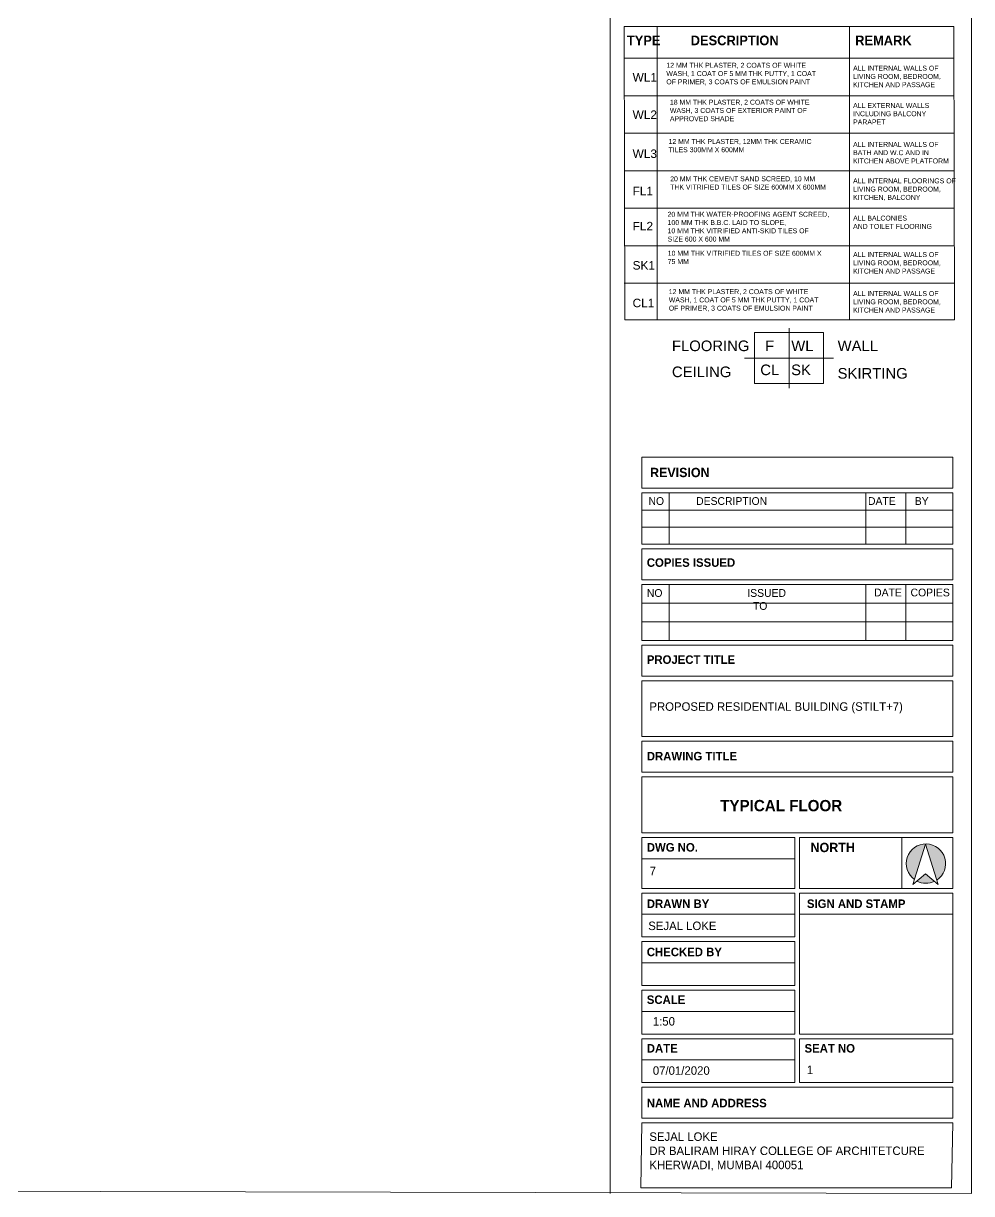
# Model space of a CAD drawing. Header units: millimetres. Extents: x -1932176 to 78768, y -1967 to 1266654.
# Drawn here: x -1856142 to -1839402, y 1113100 to 1133764 of the extents above; entities that cross this region are included whole.
import ezdxf

# ---------------------------------------------------------------- set-up
doc = ezdxf.new("R2010")
doc.units = ezdxf.units.MM
doc.layers.add('SHEET', color=7, linetype='Continuous', lineweight=13)
doc.styles.add('20 scale', font='ARIALN.TTF', dxfattribs={"height": 0.2})
doc.styles.get("Standard").update_dxf_attribs({"font": 'arial.ttf'})

msp = doc.modelspace()

# ---------------------------------------------------------------- hatches: boundary and pattern name
at = {"layer": 'SHEET', "linetype": 'ByBlock', "lineweight": 20, "transparency": 33554687}
h = msp.add_hatch(color=0, dxfattribs=at)
h.dxf.hatch_style = 1
h.paths.add_polyline_path([(-1840216.15006, 1119271.22923), (-1840018.49154, 1118635.65466, 3.231701641), (-1840410.9728, 1118644.77314)])
h.paths.add_polyline_path([(-1840216.15006, 1118747.73841), (-1840367.83592, 1118618.29444, 0.2347967333), (-1840058.51694, 1118613.21923)])

# ---------------------------------------------------------------- linework, layer by layer
at = {"layer": 'SHEET'}
for p, q in [((-1845781.91562, 1143337.47754), (-1845781.91562, 1113099.80802)), ((-1842625.38353, 1128383.28599), (-1842625.38353, 1127321.97833)), ((-1843411.33933, 1127852.63216), (-1841839.42773, 1127852.63216))]:
    msp.add_line(p, q, dxfattribs=at)
at = {"layer": 'SHEET', "color": 0, "linetype": 'ByBlock', "lineweight": 20, "transparency": 16777216}
for p, q in [((-1844952.26512, 1133707.89408), (-1844952.26512, 1128529.32088)), ((-1841559.07427, 1133707.89408), (-1841559.07427, 1128529.32088)), ((-1845537.13559, 1133147.87819), (-1839713.49815, 1133147.87819)), ((-1845537.13559, 1132485.87819), (-1839713.49815, 1132485.87819)), ((-1845537.13559, 1131823.87819), (-1839713.49815, 1131823.87819)), ((-1845537.13559, 1131161.87819), (-1839713.49815, 1131161.87819)), ((-1845537.13559, 1130499.87819), (-1839713.49815, 1130499.87819)), ((-1845537.13559, 1129837.87819), (-1839713.49815, 1129837.87819)), ((-1845537.13559, 1129175.87819), (-1839713.49815, 1129175.87819))]:
    msp.add_line(p, q, dxfattribs=at)
at = {"layer": 'SHEET', "color": 18, "linetype": 'Continuous', "lineweight": 9, "ltscale": 2.5, "true_color": 0x000000}
for p, q in [((-1839735.78357, 1126102.56062), (-1839735.78357, 1125566.40714)), ((-1839735.78357, 1125553.85508), (-1839735.78357, 1126102.56062)), ((-1845222.83901, 1125471.54925), (-1839735.78357, 1125471.54925)), ((-1845222.83901, 1125471.54925), (-1845222.83901, 1124568.03338)), ((-1844743.93313, 1125471.54925), (-1844743.93313, 1124568.03338)), ((-1841267.27112, 1125471.54925), (-1841267.27112, 1124568.03338)), ((-1840563.65051, 1125471.54925), (-1840563.65051, 1124568.03338)), ((-1839735.78357, 1125471.54925), (-1839735.78357, 1124568.03338)), ((-1845222.83901, 1125170.37729), (-1839735.78357, 1125170.37729)), ((-1845222.83901, 1124869.20534), (-1839735.78357, 1124869.20534)), ((-1839735.78357, 1124568.03338), (-1845222.83901, 1124568.03338)), ((-1839735.78357, 1124485.72755), (-1839735.78357, 1123937.02201)), ((-1845222.83901, 1122868.89448), (-1845222.83901, 1123854.71617)), ((-1845222.83901, 1123854.71617), (-1839735.78357, 1123854.71617)), ((-1844743.93313, 1123854.71617), (-1844743.93313, 1122868.89448)), ((-1841267.27112, 1123854.71617), (-1841267.27112, 1122868.89448)), ((-1840563.65051, 1123854.71617), (-1840563.65051, 1122868.89448)), ((-1839735.78357, 1123854.71617), (-1839735.78357, 1122868.89448)), ((-1845222.83901, 1123526.10894), (-1839735.78357, 1123526.10894)), ((-1845222.83901, 1123197.50171), (-1839735.78357, 1123197.50171)), ((-1839735.78357, 1122868.89448), (-1845222.83901, 1122868.89448)), ((-1842520.46421, 1118489.72952), (-1842520.46421, 1119388.31084)), ((-1842438.15838, 1118489.72952), (-1842438.15838, 1119388.31084)), ((-1840634.3649, 1119388.31084), (-1840634.3649, 1118489.72952)), ((-1842520.46421, 1117632.29911), (-1842520.46421, 1118407.42369)), ((-1842438.15838, 1115917.43828), (-1842438.15838, 1118407.42369)), ((-1842520.46421, 1116774.8687), (-1842520.46421, 1117549.99328)), ((-1842520.46421, 1115917.43828), (-1842520.46421, 1116692.56287)), ((-1842438.15838, 1115917.43828), (-1839735.78357, 1115917.43828)), ((-1842520.46421, 1115060.00787), (-1842520.46421, 1115835.13245)), ((-1842438.15838, 1115060.00787), (-1842438.15838, 1115835.13245)), ((-1842438.15838, 1115835.13245), (-1839735.78357, 1115835.13245)), ((-1842438.15838, 1115060.00787), (-1839735.78357, 1115060.00787))]:
    msp.add_line(p, q, dxfattribs=at)
at = {"layer": 'SHEET', "linetype": 'ByBlock', "lineweight": 20}
for p, q in [((-1840437.76636, 1118558.61798), (-1840216.15006, 1119271.22923)), ((-1839994.53376, 1118558.61798), (-1840216.15006, 1119271.22923)), ((-1840437.76636, 1118558.61798), (-1840216.15006, 1118747.73841)), ((-1839994.53376, 1118558.61798), (-1840216.15006, 1118747.73841))]:
    msp.add_line(p, q, dxfattribs=at)
at = {"layer": 'SHEET'}
for points in [[(-1882994.10325, 1143439.28029), (-1839402.47246, 1143337.47754), (-1839402.47246, 1113099.80802), (-1882994.10325, 1113201.61077)], [(-1843235.99382, 1128302.7089), (-1842014.77324, 1128302.7089), (-1842014.77324, 1127402.55542), (-1843235.99382, 1127402.55542)]]:
    msp.add_lwpolyline(points, close=True, dxfattribs=at)
at = {"layer": 'SHEET', "color": 0, "linetype": 'ByBlock', "lineweight": 20, "transparency": 16777216}
msp.add_lwpolyline([(-1845537.13559, 1133707.89408), (-1839713.49815, 1133707.89408), (-1839702.15347, 1128529.32088), (-1845525.79091, 1128529.32088)], close=True, dxfattribs=at)
at = {"layer": 'SHEET', "color": 18, "linetype": 'Continuous', "lineweight": 9, "ltscale": 2.5, "true_color": 0x000000}
for points in [[(-1839735.78357, 1125553.85508), (-1845222.83901, 1125553.85508), (-1845222.83901, 1126102.56062), (-1839735.78357, 1126102.56062)], [(-1843343.52253, 1124485.72755), (-1845222.83901, 1124485.72755)], [(-1845222.83901, 1123937.02201), (-1845222.83901, 1124485.72755)], [(-1839735.78357, 1123937.02201), (-1845222.83901, 1123937.02201), (-1845222.83901, 1124485.72755), (-1839735.78357, 1124485.72755)], [(-1845222.83901, 1122868.89448), (-1845222.83901, 1123854.71617)], [(-1839735.78357, 1122786.58865), (-1845222.83901, 1122786.58865)], [(-1845222.83901, 1122237.8831), (-1845222.83901, 1122786.58865)], [(-1845222.83901, 1121169.75558), (-1845222.83901, 1122155.57727)], [(-1839735.78357, 1121087.44975), (-1845222.83901, 1121087.44975)], [(-1845222.83901, 1120538.7442), (-1845222.83901, 1121087.44975)], [(-1845222.83901, 1119470.61667), (-1845222.83901, 1120456.43837)], [(-1842520.46421, 1119013.84304), (-1845222.83901, 1119013.84304), (-1845222.83901, 1119388.31084), (-1842520.46421, 1119388.31084)], [(-1842438.15838, 1119388.31084), (-1839735.78357, 1119388.31084)], [(-1839735.78357, 1119388.31084), (-1839735.78357, 1118489.72952)], [(-1842520.46421, 1118489.72952), (-1845222.83901, 1118489.72952), (-1845222.83901, 1119013.84304), (-1842520.46421, 1119013.84304)], [(-1842520.46421, 1118032.95588), (-1845222.83901, 1118032.95588), (-1845222.83901, 1118407.42369), (-1842520.46421, 1118407.42369)], [(-1839735.78357, 1118489.72952), (-1842438.15838, 1118489.72952)], [(-1842438.15838, 1118407.42369), (-1839735.78357, 1118407.42369)], [(-1839735.78357, 1118407.42369), (-1839735.78357, 1115917.43828)], [(-1842520.46421, 1117632.29911), (-1845222.83901, 1117632.29911), (-1845222.83901, 1118032.95588), (-1842520.46421, 1118032.95588)], [(-1842438.15838, 1118032.95588), (-1839735.78357, 1118032.95588)], [(-1842520.46421, 1117175.52547), (-1845222.83901, 1117175.52547), (-1845222.83901, 1117549.99328), (-1842520.46421, 1117549.99328)], [(-1842520.46421, 1116774.8687), (-1845222.83901, 1116774.8687), (-1845222.83901, 1117175.52547), (-1842520.46421, 1117175.52547)], [(-1842520.46421, 1116318.09506), (-1845222.83901, 1116318.09506), (-1845222.83901, 1116692.56287), (-1842520.46421, 1116692.56287)], [(-1842520.46421, 1115917.43828), (-1845222.83901, 1115917.43828), (-1845222.83901, 1116318.09506), (-1842520.46421, 1116318.09506)], [(-1842520.46421, 1115460.66465), (-1845222.83901, 1115460.66465), (-1845222.83901, 1115835.13245), (-1842520.46421, 1115835.13245)], [(-1839735.78357, 1115835.13245), (-1839735.78357, 1115060.00787)], [(-1842520.46421, 1115060.00787), (-1845222.83901, 1115060.00787), (-1845222.83901, 1115460.66465), (-1842520.46421, 1115460.66465)], [(-1839735.78357, 1114977.70204), (-1845222.83901, 1114977.70204)]]:
    msp.add_lwpolyline(points, dxfattribs=at)
for points in [[(-1845222.83901, 1122786.58865), (-1839735.78357, 1122786.58865), (-1839735.78357, 1122237.8831), (-1845222.83901, 1122237.8831)], [(-1845222.83901, 1122155.57727), (-1839735.78357, 1122155.57727), (-1839735.78357, 1121169.75558), (-1845222.83901, 1121169.75558)], [(-1845222.83901, 1121087.44975), (-1839735.78357, 1121087.44975), (-1839735.78357, 1120538.7442), (-1845222.83901, 1120538.7442)], [(-1845222.83901, 1120456.43837), (-1839735.78357, 1120456.43837), (-1839735.78357, 1119470.61667), (-1845222.83901, 1119470.61667)], [(-1845222.83901, 1114977.70204), (-1839735.78357, 1114977.70204), (-1839735.78357, 1114428.9965), (-1845222.83901, 1114428.9965)], [(-1845222.83901, 1114346.69067), (-1839735.78357, 1114346.69067), (-1839757.11606, 1113201.81518), (-1845244.1715, 1113201.81518)]]:
    msp.add_lwpolyline(points, close=True, dxfattribs=at)
at = {"layer": 'SHEET', "linetype": 'ByBlock', "lineweight": 20}
for start, end in [(303.056834928, 234.281348044), (242.632966002, 295.487021518)]:
    msp.add_arc((-1840208.07051, 1118926.94768), 347.55116, start, end, dxfattribs=at)

# ---------------------------------------------------------------- texts
at = {"layer": 'SHEET'}
for s, height, p in [('FLOORING', 187.538237, (-1844692.69173, 1127976.28723)), ('F', 187.53824, (-1843046.22184, 1127976.28723)), ('WL', 187.538237, (-1842586.05664, 1127976.28723)), ('WALL', 187.538237, (-1841767.67951, 1127976.28723)), ('CEILING', 187.538237, (-1844692.69173, 1127517.01169)), ('CL', 187.538237, (-1843133.37704, 1127552.28218)), ('SK', 187.538237, (-1842588.27237, 1127552.28218)), ('SKIRTING', 187.538237, (-1841767.67951, 1127490.68614))]:
    msp.add_text(s, height=height, dxfattribs=at).set_placement(p)
at = {"layer": 'SHEET', "color": 0, "linetype": 'ByBlock', "lineweight": 20, "transparency": 16777216, "attachment_point": 1}
for s, width, heights, insert, char_height in [('{\\fCentury Gothic|b1|i0|c0|p34;TYPE}', 1212.7696396, [0], (-1845488.69858, 1133548.55866), 170), ('{\\fCentury Gothic|b1|i0|c0|p34;DESCRIPTION}', 1212.7696396, [0], (-1844361.76333, 1133548.55866), 170), ('{\\fCentury Gothic|b1|i0|c0|p34;REMARK}', 1212.7696396, [0], (-1841458.40749, 1133548.55866), 170), ('{\\H0.58333x;12 MM THK PLASTER, 2 COATS OF WHITE\\PWASH, 1 COAT OF 5 MM THK PUTTY, 1 }{\\H0.58333x;COAT\\POF PRIMER, 3 COATS OF EMULSION PAINT }', 2701.0079933, [476.17587], (-1844791.43621, 1133067.53749), 150), ('{\\H0.58333x;ALL INTERNAL WALLS OF\\PLIVING ROOM, BEDROOM,\\PKITCHEN AND PASSAGE}', 2701.0079933, [1133.82064], (-1841494.40332, 1133016.98816), 150), ('WL1', 989.9126675, [0], (-1845387.25849, 1132887.69499), 150), ('{\\H0.58333x;18 MM THK PLASTER, 2 COATS OF WHITE\\PWASH, 3 COATS OF EXTERIOR PAINT OF\\PAPPROVED SHADE}', 2701.0079933, [1133.82064], (-1844728.68377, 1132416.06967), 150), ('WL2', 989.9126675, [0], (-1845387.25849, 1132226.74207), 150), ('{\\H0.58333x;ALL EXTERNAL WALLS\\PINCLUDING BALCONY\\PPARAPET}', 2701.0079933, [1133.82064], (-1841494.40332, 1132358.67238), 150), ('{\\H0.58333x;12 MM THK PLASTER, 12MM THK CERAMIC\\PTILES 300MM X 600MM}', 2701.0079933, [1133.82064], (-1844752.70155, 1131721.86984), 150), ('{\\H0.58333x;ALL INTERNAL WALLS OF\\PBATH AND W.C AND IN\\PKITCHEN ABOVE PLATFORM}', 2701.0079933, [1133.82064], (-1841494.40332, 1131670.42986), 150), ('WL3', 989.9126675, [0], (-1845387.25849, 1131537.77145), 150), ('{\\H0.58333x;20 MM THK CEMENT SAND SCREED, 10 MM\\PTHK VITRIFIED TILES OF SIZE 600MM X 600MM}', 2701.0079933, [1133.82064], (-1844724.15261, 1131063.08208), 150), ('{\\H0.58333x;ALL INTERNAL FLOORINGS OF\\PLIVING ROOM, BEDROOM,\\PKITCHEN, BALCONY}', 2701.0079933, [1133.82064], (-1841494.40332, 1131027.15009), 150), ('FL1', 989.9126675, [0], (-1845387.25849, 1130879.14865), 150), ('{\\H0.58333x;20 MM THK WATER-PROOFING AGENT SCREED,  \\P100 MM THK B.B.C. LAID TO SLOPE,\\P10 MM THK VITRIFIED ANTI-SKID TILES OF\\PSIZE 600 X 600 MM}', 3132.7429923, [1133.82064], (-1844769.44355, 1130436.65345), 150), ('{\\H0.58333x;ALL BALCONIES\\PAND TOILET FLOORING}', 2701.0079933, [1133.82064], (-1841494.40332, 1130368.83431), 150), ('FL2', 989.9126675, [0], (-1845387.25849, 1130258.67202), 150), ('{\\H0.58333x;10 MM THK VITRIFIED TILES OF SIZE 600MM X\\P75 MM}', 2701.0079933, [1133.82064], (-1844767.1141, 1129747.99102), 150), ('{\\H0.58333x;ALL INTERNAL WALLS OF\\PLIVING ROOM, BEDROOM,\\PKITCHEN AND PASSAGE}', 2701.0079933, [1133.82064], (-1841494.40332, 1129725.48191), 150), ('SK1', 989.9126675, [0], (-1845387.25849, 1129566.29079), 150), ('CL1', 989.9126675, [0], (-1845387.25849, 1128901.57024), 150), ('{\\H0.58333x;12 MM THK PLASTER, 2 COATS OF WHITE\\PWASH, 1 COAT OF 5 MM THK PUTTY, 1 }{\\H0.58333x;COAT\\POF PRIMER, 3 COATS OF EMULSION PAINT }', 2701.0079933, [476.17587], (-1844747.97502, 1129070.85091), 150), ('{\\H0.58333x;ALL INTERNAL WALLS OF\\PLIVING ROOM, BEDROOM,\\PKITCHEN AND PASSAGE}', 2701.0079933, [1133.82064], (-1841494.40332, 1129037.23938), 150)]:
    msp.add_mtext_dynamic_manual_height_columns(s, width=width, gutter_width=850, heights=heights, dxfattribs=dict(at, insert=insert, char_height=char_height))
at = {"layer": 'SHEET', "color": 18, "linetype": 'Continuous', "lineweight": 9, "ltscale": 50, "true_color": 0x000000, "attachment_point": 1, "style": '20 scale'}
for s, width, heights, insert, char_height in [('{\\fCentury Gothic|b1|i0|c0|p34;REVISION  }', 66.4831048, [6.59764], (-1845079.77868, 1125915.87151), 164.6116632), ('\\pi-135.47;{\\fCentury Gothic|b0|i0|c0|p34;NO}', 8.7279214, [4.14976], (-1844971.52308, 1125398.07665), 137.176386), ('\\pi-565.24;{\\fCentury Gothic|b0|i0|c0|p34;DESCRIPTION}', 34.9161875, [4.14976], (-1843700.08279, 1125398.07665), 137.176386), ('\\pi-215.3;{\\fCentury Gothic|b0|i0|c0|p34;DATE}', 12.8232824, [4.14976], (-1841015.95519, 1125398.07665), 137.176386), ('\\pi-93.109;{\\fCentury Gothic|b0|i0|c0|p34;BY}', 13.5326087, [4.14976], (-1840312.33457, 1125398.07665), 137.176386), ('\\pi-135.47;{\\fCentury Gothic|b0|i0|c0|p34;NO}', 8.7279214, [4.14976], (-1844999.93011, 1123774.20226), 137.176386), ('\\pi-215.3;{\\fCentury Gothic|b0|i0|c0|p34;DATE}', 12.8232824, [4.14976], (-1840907.38531, 1123783.02677), 137.176386), ('\\pi-319.39;{\\fCentury Gothic|b0|i0|c0|p34;COPIES}', 13.5326087, [4.14976], (-1840160.76338, 1123783.02677), 137.176386), ('{\\fCentury Gothic|b1|i0|c0|p34;NORTH}', 30.7331048, [4.78312], (-1842245.53228, 1119294.57415), 164.6116632), ('{\\fCentury Gothic|b0|i0|c0|p34;7}', 689.9624133, [4.78312], (-1845086.94196, 1118869.99738), 150), ('{\\fCentury Gothic|b0|i0|c0|p34;SEJAL LOKE}', 2212.0658659, [4.78312], (-1845110.82636, 1117903.1595), 150), ('{\\fCentury Gothic|b0|i0|c0|p34;1:50}', 30.7331048, [4.78312], (-1845029.86502, 1116216.77932), 150), ('{\\fCentury Gothic|b0|i0|c0|p34;07/01/2020}', 1240.2372357, [4.78312], (-1845029.86502, 1115347.71801), 150), ('{\\fCentury Gothic|b0|i0|c0|p34;1}', 689.9624133, [4.78312], (-1842310.71034, 1115359.9849), 150)]:
    msp.add_mtext_dynamic_manual_height_columns(s, width=width, gutter_width=1125, heights=heights, dxfattribs=dict(at, insert=insert, char_height=char_height))
at = {"layer": 'SHEET', "linetype": 'ByBlock', "lineweight": 20, "attachment_point": 1}
for s, width, insert, char_height in [('{\\fCentury Gothic|b1|i0|c0|p34;COPIES ISSUED}', 2437.1509055, (-1845136.693, 1124317.56863), 150), ('{\\fCentury Gothic|b1|i0|c0|p34;PROJECT TITLE}', 2437.1509055, (-1845136.693, 1122604.23405), 150), ('{\\fCentury Gothic|b0|i0|c0|p34;PROPOSED RESIDENTIAL BUILDING (STILT+7)}', 4907.5748606, (-1845091.20269, 1121775.41867), 150), ('{\\fCentury Gothic|b1|i0|c0|p34;DRAWING TITLE}', 2437.1509055, (-1845136.693, 1120899.20976), 150), ('{\\fCentury Gothic|b1|i0|c0|p34;TYPICAL FLOOR}', 4907.5748606, (-1843841.37816, 1120050.75992), 200), ('{\\fCentury Gothic|b1|i0|c0|p34;DWG NO.}', 2437.1509055, (-1845136.693, 1119289.28962), 150), ('{\\fCentury Gothic|b1|i0|c0|p34;DRAWN BY}', 2437.1509055, (-1845136.693, 1118293.57132), 150), ('{\\fCentury Gothic|b1|i0|c0|p34;SIGN AND STAMP}', 2437.1509055, (-1842309.47945, 1118293.57132), 150), ('{\\fCentury Gothic|b1|i0|c0|p34;CHECKED BY}', 2437.1509055, (-1845136.693, 1117441.6391), 150), ('{\\fCentury Gothic|b1|i0|c0|p34;SCALE}', 2437.1509055, (-1845136.693, 1116599.12845), 150), ('{\\fCentury Gothic|b1|i0|c0|p34;DATE}', 2437.1509055, (-1845136.693, 1115740.21717), 150), ('{\\fCentury Gothic|b1|i0|c0|p34;SEAT NO }', 2437.1509055, (-1842352.01236, 1115740.21717), 150), ('{\\fCentury Gothic|b1|i0|c0|p34;NAME AND ADDRESS}', 2437.1509055, (-1845136.693, 1114773.86629), 150), ('{\\fCentury Gothic|b0|i0|c0|p34;SEJAL LOKE\\PDR BALIRAM HIRAY COLLEGE OF ARCHITETCURE \\PKHERWADI, MUMBAI 400051}', 4907.5748606, (-1845091.20269, 1114180.90727), 150)]:
    msp.add_mtext_dynamic_manual_height_columns(s, width=width, gutter_width=57.3737, heights=[0], dxfattribs=dict(at, insert=insert, char_height=char_height))
at = {"layer": 'SHEET', "color": 18, "linetype": 'Continuous', "lineweight": 9, "ltscale": 50, "true_color": 0x000000}
note = msp.add_mtext_dynamic_manual_height_columns('\\pi-271.72;{\\fCentury Gothic|b0|i0|c0|p34;ISSUED }', width=34.9161875, gutter_width=430.8795, heights=[4.14976, 0], dxfattribs=dict(at, insert=(-1843728.48983, 1123774.20226), char_height=137.176386, attachment_point=1, style='20 scale'))
for column, words in zip(note.columns.linked_columns, ['\\pi-99.249;{\\fCentury Gothic|b0|i0|c0|p34;TO}']):
    column.text = words

doc.saveas('drawing.dxf')
